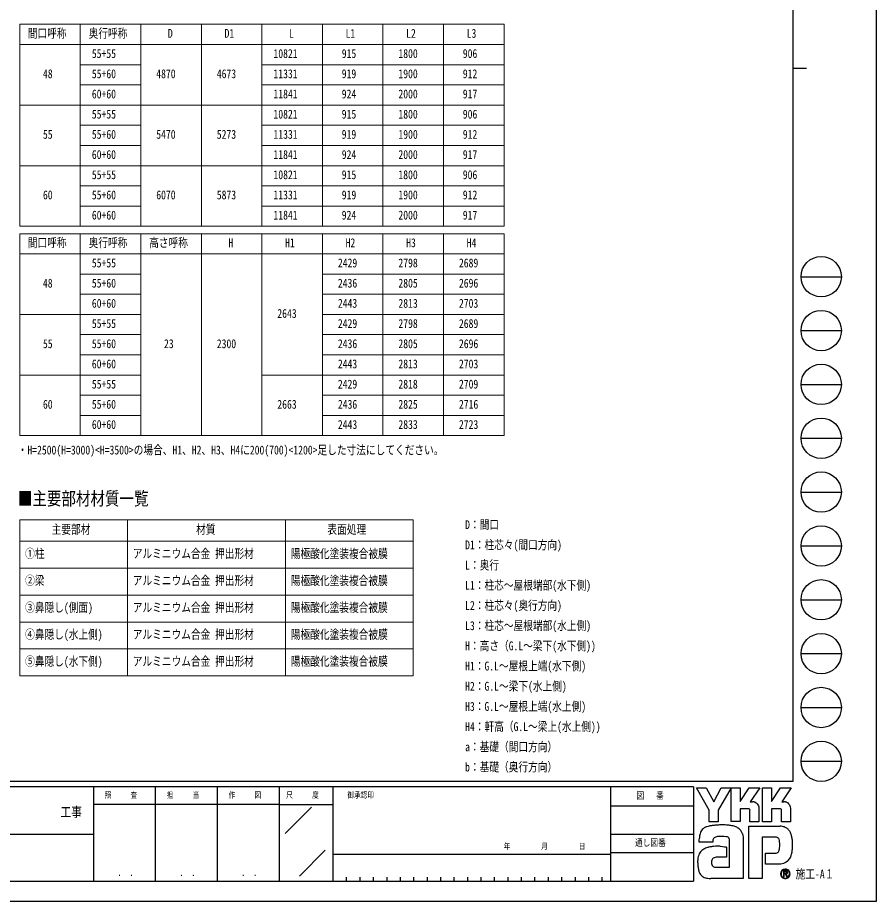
# Model space of a CAD drawing. Units: millimetres, scale not verified. Extents: x -16820 to 16820, y -11880 to 11880.
# Drawn here: x 4054 to 16820, y -11880 to 1249 of the extents above; entities that cross this region are included whole.
import ezdxf
from ezdxf.enums import TextEntityAlignment as Align

# ---------------------------------------------------------------- set-up
doc = ezdxf.new("R2010")
doc.units = ezdxf.units.MM
doc.header["$LTSCALE"] = 50
doc.layers.add('0-1_TABLE1', color=7, linetype='Continuous', lineweight=18)
doc.layers.add('0-2_USER1', color=3, linetype='Continuous')
doc.layers.add('0-8_YKK_ZWAK', color=7, linetype='Continuous')
doc.styles.add('ＭＳ ゴシック', font='')
doc.styles.get('ＭＳ ゴシック').set_extended_font_data('MS Gothic')

msp = doc.modelspace()

# ---------------------------------------------------------------- linework, layer by layer
at = {"layer": '0-1_TABLE1'}
for p, q in [((4085.08, 1150), (11285.08, 1150)), ((4085.08, 1150), (4085.08, -1850)), ((4985.08, 1150), (4985.08, -1850)), ((5885.08, 1150), (5885.08, -1850)), ((6785.08, 1150), (6785.08, -1850)), ((7685.08, 1150), (7685.08, -1850)), ((8585.08, 1150), (8585.08, -1850)), ((9485.08, 1150), (9485.08, -1850)), ((10385.08, 1150), (10385.08, -1850)), ((11285.08, 1150), (11285.08, -1850)), ((4085.08, 850), (11285.08, 850)), ((4985.08, 550), (5885.08, 550)), ((7685.08, 550), (11285.08, 550)), ((4985.08, 250), (5885.08, 250)), ((7685.08, 250), (11285.08, 250)), ((4085.08, -50), (11285.08, -50)), ((4985.08, -350), (5885.08, -350)), ((7685.08, -350), (11285.08, -350)), ((4985.08, -650), (5885.08, -650)), ((7685.08, -650), (11285.08, -650)), ((4085.08, -950), (11285.08, -950)), ((4985.08, -1250), (5885.08, -1250)), ((7685.08, -1250), (11285.08, -1250)), ((4985.08, -1550), (5885.08, -1550)), ((7685.08, -1550), (11285.08, -1550)), ((4085.08, -1850), (11285.08, -1850)), ((4085.08, -1960.82), (11285.08, -1960.82)), ((4085.08, -1960.82), (4085.08, -4960.82)), ((4985.08, -1960.82), (4985.08, -4960.82)), ((5885.08, -1960.82), (5885.08, -4960.82)), ((6785.08, -1960.82), (6785.08, -4960.82)), ((7685.08, -1960.82), (7685.08, -4960.82)), ((8585.08, -1960.82), (8585.08, -4960.82)), ((9485.08, -1960.82), (9485.08, -4960.82)), ((10385.08, -1960.82), (10385.08, -4960.82)), ((11285.08, -1960.82), (11285.08, -4960.82)), ((4085.08, -2260.82), (11285.08, -2260.82)), ((4985.08, -2560.82), (5885.08, -2560.82)), ((8585.08, -2560.82), (11285.08, -2560.82)), ((4985.08, -2860.82), (5885.08, -2860.82)), ((8585.08, -2860.82), (11285.08, -2860.82)), ((4085.08, -3160.82), (5885.08, -3160.82)), ((8585.08, -3160.82), (11285.08, -3160.82)), ((4985.08, -3460.82), (5885.08, -3460.82)), ((8585.08, -3460.82), (11285.08, -3460.82)), ((4985.08, -3760.82), (5885.08, -3760.82)), ((8585.08, -3760.82), (11285.08, -3760.82)), ((4085.08, -4060.82), (5885.08, -4060.82)), ((7685.08, -4060.82), (11285.08, -4060.82)), ((4985.08, -4360.82), (5885.08, -4360.82)), ((8585.08, -4360.82), (11285.08, -4360.82)), ((4985.08, -4660.82), (5885.08, -4660.82)), ((8585.08, -4660.82), (11285.08, -4660.82)), ((4085.08, -4960.82), (11285.08, -4960.82)), ((4085.08, -6210), (9935.08, -6210)), ((4085.08, -6210), (4085.08, -8530)), ((5685.08, -6210), (5685.08, -8530)), ((8035.08, -6210), (8035.08, -8530)), ((9935.08, -6210), (9935.08, -8530)), ((4085.08, -6530), (9935.08, -6530)), ((4085.08, -6930), (9935.08, -6930)), ((4085.08, -7330), (9935.08, -7330)), ((4085.08, -7730), (9935.08, -7730)), ((4085.08, -8130), (9935.08, -8130)), ((4085.08, -8530), (9935.08, -8530))]:
    msp.add_line(p, q, dxfattribs=at)
at = {"layer": '0-8_YKK_ZWAK'}
for p, q in [((15580.08, 11100), (15580.08, -10100)), ((15580.08, 500), (15780.08, 500)), ((15700.08, -2600), (16300.08, -2600)), ((15700.08, -3400), (16300.08, -3400)), ((15700.08, -4200), (16300.08, -4200)), ((15700.08, -5000), (16300.08, -5000)), ((15700.08, -5800), (16300.08, -5800)), ((15700.08, -6600), (16300.08, -6600)), ((15700.08, -7400), (16300.08, -7400)), ((15700.08, -8200), (16300.08, -8200)), ((15700.08, -9000), (16300.08, -9000)), ((15700.08, -9800), (16300.08, -9800)), ((15580.08, -10100), (-15619.92, -10100)), ((5180.08, -10180), (-19.92, -10180)), ((6100.08, -10180), (6100.08, -11580)), ((7020.08, -10180), (7020.08, -11580)), ((7940.08, -10180), (7940.08, -11580)), ((8740.08, -10180), (7940.08, -10180)), ((12870.08, -10180), (8740.08, -10180)), ((8740.08, -10180), (8740.08, -11580)), ((12870.08, -10180), (12870.08, -11580)), ((14100.08, -10180), (12870.08, -10180)), ((14100.08, -10180), (14100.08, -11580)), ((7940.08, -10440), (5180.08, -10440)), ((7940.08, -10440), (8740.08, -10440)), ((8028.42, -10873.16), (8420.15, -10481.43)), ((12870.08, -10460), (14100.08, -10460)), ((-19.92, -10880), (5180.08, -10880)), ((12870.08, -10880), (14100.08, -10880)), ((8242.69, -11503.95), (8627.57, -11119.07)), ((8740.08, -11180), (12870.08, -11180)), ((14100.08, -11160), (12870.08, -11160)), ((8940.08, -11520), (8940.08, -11580)), ((9140.08, -11520), (9140.08, -11580)), ((9340.08, -11520), (9340.08, -11580)), ((9540.08, -11520), (9540.08, -11580)), ((9740.08, -11520), (9740.08, -11580)), ((9940.08, -11520), (9940.08, -11580)), ((10140.08, -11520), (10140.08, -11580)), ((10340.08, -11520), (10340.08, -11580)), ((10540.08, -11520), (10540.08, -11580)), ((10740.08, -11520), (10740.08, -11580)), ((10940.08, -11520), (10940.08, -11580)), ((11140.08, -11520), (11140.08, -11580)), ((11340.08, -11520), (11340.08, -11580)), ((11540.08, -11520), (11540.08, -11580)), ((11740.08, -11520), (11740.08, -11580)), ((11940.08, -11520), (11940.08, -11580)), ((12140.08, -11520), (12140.08, -11580)), ((12340.08, -11520), (12340.08, -11580)), ((12540.08, -11520), (12540.08, -11580)), ((12740.08, -11520), (12740.08, -11580)), ((15466.69, -11535.92), (15466.69, -11535.92)), ((15516.66, -11422.88), (15516.66, -11422.88)), ((-19.92, -11580), (5180.08, -11580)), ((5180.08, -11580), (7940.08, -11580)), ((7940.08, -11580), (8740.08, -11580)), ((8740.08, -11580), (12870.08, -11580)), ((12870.08, -11580), (14100.08, -11580))]:
    msp.add_line(p, q, dxfattribs=at)
for points in [[(-16820, -11880), (16820, -11880), (16820, 11880), (-16820, 11880)], [(14144.08, -10192), (14291.32, -10192), (14401.89, -10400.4), (14512.16, -10192), (14659.51, -10192), (14470.69, -10527.96), (14470.69, -10696.54), (14336.39, -10696.54), (14336.39, -10523.43)]]:
    msp.add_lwpolyline(points, close=True, dxfattribs=at)
for points in [[(7940.08, -10180), (5180.08, -10180), (5180.08, -11580)], [(14922.19, -10506.44), (14795.08, -10506.44), (14795.08, -10696.39), (14659.66, -10696.39), (14659.66, -10192), (14795.08, -10192), (14795.08, -10398.34), (14928.28, -10192), (15087.35, -10192), (14944.64, -10400.85), (14949.7, -10400.85), (14955.28, -10400.85), (14961.01, -10400.85), (14966.53, -10400.85), (14971.46, -10400.85), (14975.44, -10400.85), (14978.1, -10400.85), (14979.07, -10400.85)], [(15390.05, -10506.44), (15263.08, -10506.44), (15263.08, -10696.54), (15127.58, -10696.54), (15127.58, -10192), (15263.08, -10192), (15263.08, -10398.34), (15396.13, -10192), (15555.21, -10192), (15412.49, -10400.85), (15417.6, -10400.85), (15423.21, -10400.85), (15428.95, -10400.85), (15434.45, -10400.85), (15439.37, -10400.85), (15443.32, -10400.85), (15445.97, -10400.85), (15446.93, -10400.85)], [(15018.02, -10408.85), (15034.2, -10418.09), (15047.89, -10430.13), (15058.9, -10444.47), (15067.02, -10460.6), (15072.04, -10477.99), (15073.77, -10496.14), (15073.77, -10696.87), (14941.64, -10696.87), (14941.64, -10525.64)], [(15485.93, -10408.85), (15502.15, -10418.09), (15515.9, -10430.13), (15526.96, -10444.47), (15535.13, -10460.6), (15540.19, -10477.99), (15541.92, -10496.14), (15541.92, -10696.54), (15409.5, -10696.54), (15409.5, -10525.64)], [(15315.48, -10926.03), (15124.78, -10926.03), (15124.78, -11540), (14924.92, -11540), (14924.92, -10763.17), (15389.41, -10763.17)], [(14830.83, -10876.66), (14836.51, -10899.61), (14839.72, -10924.17), (14840.74, -10950.34), (14840.74, -11540), (14358.21, -11540)], [(15514.85, -10818.05), (15527.89, -10834.5), (15537.65, -10850.44), (15544.46, -10864.86)], [(14419.18, -10929.25), (14409.89, -10934.48), (14402.64, -10940.87), (14397.15, -10948.33), (14393.17, -10956.78), (14390.42, -10966.12), (14388.64, -10976.28), (14387.56, -10987.16), (14386.92, -10998.67), (14186.98, -10999.16), (14187.56, -10971.81), (14188.67, -10941.09)], [(14495.79, -11062.11), (14533.63, -11064.61), (14563.38, -11067.94), (14582.84, -11071.07), (14589.82, -11072.93), (14589.82, -11225.89), (14567.69, -11223.56), (14543.42, -11222.24), (14518.59, -11221.73), (14494.75, -11221.81), (14473.47, -11222.25), (14456.33, -11222.84), (14444.9, -11223.35), (14440.74, -11223.57), (14423.45, -11226.73), (14408.54, -11231.68), (14396.01, -11238.45), (14385.87, -11247.08), (14378.11, -11257.59), (14372.73, -11270.02), (14369.74, -11284.4), (14369.14, -11300.76), (14371.05, -11318.75), (14374.87, -11333.63), (14380.37, -11345.67), (14387.31, -11355.16), (14395.44, -11362.38), (14404.54, -11367.62), (14414.35, -11371.16), (14424.64, -11373.29), (14637.05, -11373.29), (14637.05, -10980.3), (14637.11, -10972.5), (14636.7, -10964.89), (14635.71, -10957.55), (14634, -10950.58), (14631.45, -10944.1), (14627.94, -10938.19), (14623.35, -10932.95), (14617.55, -10928.5)], [(14617.55, -10928.5), (14605.09, -10923.61), (14585.18, -10919.46), (14559.76, -10916.41), (14530.83, -10914.78), (14500.33, -10914.91), (14470.25, -10917.14)], [(15383.31, -11043.99), (15383.06, -11018.53), (15381.84, -10995.59), (15378.97, -10975.45), (15373.75, -10958.37)], [(15498.25, -11283.89), (15479.8, -11298.23), (15460.58, -11309.5), (15440.73, -11317.92), (15420.4, -11323.68), (15399.74, -11326.98), (15378.88, -11328.04), (15173.44, -11328.04), (15173.44, -11166.65), (15289.29, -11166.65), (15310.65, -11166.35), (15329.43, -11164.54), (15345.54, -11159.81)], [(15498.42, -11450.39), (15498.33, -11448.04), (15498.03, -11445.79), (15497.55, -11443.62), (15496.87, -11441.55), (15496.01, -11439.59), (15494.96, -11437.75), (15493.73, -11436.03), (15492.32, -11434.45), (15490.47, -11432.81), (15488.41, -11431.38), (15486.16, -11430.17), (15483.73, -11429.17), (15481.11, -11428.39), (15478.33, -11427.83), (15475.4, -11427.49), (15472.31, -11427.37), (15441.99, -11427.37), (15441.99, -11516.56), (15451.16, -11516.56), (15451.16, -11436.47), (15472.31, -11436.47), (15474.49, -11436.54), (15476.55, -11436.75), (15478.47, -11437.11), (15480.25, -11437.6), (15481.89, -11438.22), (15483.37, -11438.98), (15484.7, -11439.87), (15485.86, -11440.89)], [(15489.44, -11450.39), (15488.88, -11454.67), (15487.35, -11458.05), (15485.05, -11460.63), (15482.18, -11462.5), (15478.97, -11463.78), (15475.62, -11464.56), (15472.33, -11464.96), (15469.31, -11465.06), (15461.38, -11465.06), (15465.38, -11471.88), (15491.57, -11516.86), (15502.06, -11516.86), (15476.8, -11473.56), (15479.17, -11473.09), (15481.42, -11472.5), (15483.56, -11471.78), (15485.58, -11470.93), (15487.47, -11469.96), (15489.23, -11468.86), (15490.85, -11467.64), (15492.32, -11466.3)]]:
    msp.add_lwpolyline(points, dxfattribs=at)
for centre in [(16000.08, -2600), (16000.08, -3400), (16000.08, -4200), (16000.08, -5000), (16000.08, -5800), (16000.08, -6600), (16000.08, -7400), (16000.08, -8200), (16000.08, -9000), (16000.08, -9800)]:
    msp.add_circle(centre, 300, dxfattribs=at)
for centre, radius, start, end in [((14979.26, -10500.76), 99.91, 78.26798, 90.11215), ((14980.7, -10493.48), 92.5, 66.19963, 78.22058), ((15447.12, -10500.93), 100.09, 78.27851, 90.10826), ((15448.5, -10493.92), 92.94, 66.2483, 78.23226), ((14922.9, -10525.17), 18.75, 358.57817, 92.1683), ((15390.84, -10525.08), 18.66, 358.29941, 92.43455), ((14389.17, -11050.77), 293, 100.93159, 107.35499), ((14488.21, -11531.27), 783.59, 97.86054, 101.37938), ((14534.71, -11854.32), 1109.97, 94.90201, 97.9576), ((14537.88, -11880.18), 1136.01, 91.6169, 94.94971), ((14533.48, -11696.24), 952.01, 87.51794, 91.66439), ((14545.84, -11431.1), 686.59, 81.92631, 87.59083), ((14582.35, -11180.92), 433.76, 73.67137, 82.05943), ((14636.5, -10999.67), 244.6, 60.60528, 73.9085), ((15381.82, -10976.85), 213.82, 78.73198, 87.96551), ((14428.16, -10943.47), 238.72, 163.48385, 171.57982), ((14366.42, -10925.15), 174.32, 152.2125, 163.4865), ((14339.75, -10911.36), 144.29, 138.03852, 152.12015), ((14339.73, -10912.03), 144.73, 122.60463, 137.83438), ((14358.86, -10942.98), 181.11, 108.37421, 122.42809), ((14658.67, -10955.46), 195.21, 52.17347, 59.90542), ((14678.5, -10929.79), 162.78, 43.55042, 52.14561), ((14689.43, -10919.23), 147.59, 34.48659, 43.50182), ((14689.5, -10919.01), 147.4, 25.58915, 34.43128), ((14676.39, -10925.15), 161.88, 17.43089, 25.54591), ((15388.09, -10944.79), 181.15, 69.03034, 78.69541), ((15393.93, -10929.2), 164.51, 59.39484, 68.9885), ((15396.64, -10924.46), 159.04, 50.3012, 59.3616), ((15395.65, -10925.57), 160.53, 42.05209, 50.28551), ((15316.37, -10971.25), 251.69, 14.76267, 25.00486), ((14551.22, -10961.83), 363.14, 171.55622, 176.72493), ((14471.96, -11054.52), 135.93, 102.4979, 112.84632), ((14498.26, -11167.97), 252.4, 96.37207, 102.75341), ((15316.57, -11024.04), 98.02, 77.94572, 90.63794), ((15325.08, -10984.07), 57.15, 60.20991, 77.92418), ((15330.61, -10973.68), 45.39, 39.8078, 59.75378), ((15322.85, -10979.62), 55.15, 22.65544, 39.38165), ((15162.01, -11013.32), 411.68, 7.9139, 14.95041), ((15007.83, -11035.74), 567.48, 2.54376, 8.01251), ((14919.45, -11040.38), 655.97, 357.76419, 2.60674), ((14339.71, -11250.68), 170.2, 142.04688, 153.80771), ((14333.9, -11246.51), 163.05, 130.60221, 141.94427), ((14343.5, -11258.05), 178.07, 120.60724, 130.53081), ((14362.46, -11290.29), 215.47, 112.58838, 120.58162), ((14387.97, -11351.6), 281.87, 106.61303, 112.59024), ((14428.1, -11486.45), 422.57, 99.87193, 106.59825), ((14450.58, -11613.09), 551.18, 94.78469, 99.91711), ((14461.52, -11739.08), 677.65, 90.80099, 94.81812), ((14463.18, -11832.9), 771.48, 87.57779, 90.82714), ((15326.88, -11117.71), 46.05, 293.91672, 314.09376), ((15320.6, -11112.17), 54.4, 314.78099, 333.92928), ((15280.2, -11092.55), 99.31, 334.00676, 347.34989), ((15169.99, -11067.03), 212.44, 347.14308, 355.40008), ((14928.81, -11046.31), 454.5, 355.2339, 0.29193), ((15076.6, -11059.17), 497.67, 347.15166, 352.97565), ((14944.68, -11042.01), 630.7, 352.8937, 357.82206), ((14552.53, -11293.95), 389.16, 174.55588, 182.47272), ((14435.93, -11282.78), 272.02, 164.97537, 174.56739), ((14369.83, -11265.16), 203.61, 153.89178, 164.94341), ((15364.91, -11133.55), 200.95, 311.57033, 318.66243), ((15341.65, -11113.15), 231.89, 318.67367, 325.29112), ((15401.44, -11157.7), 157.39, 326.23251, 339.61931), ((15253.62, -11100.47), 315.9, 339.22498, 347.31457), ((14769.99, -11290.53), 606.59, 181.90948, 187.89042), ((14514.77, -11326.42), 348.86, 187.80471, 196.36971), ((15466.81, -11472.76), 70.56, 90.09157, 179.92363), ((15466.55, -11472.18), 62.62, 89.86602, 135.149), ((15466.82, -11472.65), 63.1, 45.03108, 90.11509), ((15466.8, -11472.62), 70.43, 44.93442, 90.08536), ((14380.02, -11366.23), 208.35, 196.3102, 208.20993), ((14321.34, -11397.46), 141.88, 208.29777, 223.35561), ((14308.1, -11409.1), 124.27, 223.64205, 239.63663), ((14319.09, -11389.12), 147.06, 239.8785, 253.65355), ((14339.2, -11320.03), 219.02, 253.69102, 263.74909), ((14356.23, -11168.39), 371.62, 263.68487, 270.30455), ((15466.38, -11472.84), 70.14, 179.86065, 225.14399), ((15466.36, -11472.53), 62.75, 134.8007, 180.12175), ((15466.11, -11472.93), 62.49, 179.75513, 225.29722), ((15466.71, -11472.84), 70.37, 224.94536, 269.98445), ((15466.57, -11473.5), 62.42, 224.62822, 270.10973), ((15466.59, -11472.56), 63.35, 270.09072, 359.90926), ((15466.71, -11472.5), 70.72, 269.98802, 314.93777), ((15476.03, -11450.01), 13.41, 358.3894, 42.86139), ((15476.3, -11451.03), 22.14, 316.37674, 1.6565), ((15466.86, -11472.67), 63.09, 0.00643, 45.07115), ((15467.36, -11472.41), 69.88, 359.78949, 45.13288), ((15467.19, -11472.95), 70.06, 314.92572, 0.23508)]:
    msp.add_arc(centre, radius, start, end, dxfattribs=at)

# ---------------------------------------------------------------- texts
at = {"layer": '0-1_TABLE1', "style": 'ＭＳ ゴシック', "width": 0.8}
for s, p in [('間口呼称', (4203.88, 910)), ('奥行呼称', (5108.68, 910)), ('D', (6287.08, 910)), ('D1', (7129.48, 910)), ('L', (8087.08, 910)), ('L1', (8929.48, 910)), ('L2', (9829.48, 910)), ('L3', (10729.48, 910)), ('55+55', (5156.68, 610)), ('10821', (7856.68, 610)), ('915', (8871.88, 610)), ('1800', (9714.28, 610)), ('906', (10671.88, 610)), ('48', (4429.48, 310)), ('55+60', (5156.68, 310)), ('4870', (6114.28, 310)), ('4673', (7014.28, 310)), ('11331', (7856.68, 310)), ('919', (8871.88, 310)), ('1900', (9714.28, 310)), ('912', (10671.88, 310)), ('60+60', (5156.68, 10)), ('11841', (7856.68, 10)), ('924', (8871.88, 10)), ('2000', (9714.28, 10)), ('917', (10671.88, 10)), ('55+55', (5156.68, -290)), ('10821', (7856.68, -290)), ('915', (8871.88, -290)), ('1800', (9714.28, -290)), ('906', (10671.88, -290)), ('55', (4429.48, -590)), ('55+60', (5156.68, -590)), ('5470', (6114.28, -590)), ('5273', (7014.28, -590)), ('11331', (7856.68, -590)), ('919', (8871.88, -590)), ('1900', (9714.28, -590)), ('912', (10671.88, -590)), ('60+60', (5156.68, -890)), ('11841', (7856.68, -890)), ('924', (8871.88, -890)), ('2000', (9714.28, -890)), ('917', (10671.88, -890)), ('55+55', (5156.68, -1190)), ('10821', (7856.68, -1190)), ('915', (8871.88, -1190)), ('1800', (9714.28, -1190)), ('906', (10671.88, -1190)), ('60', (4429.48, -1490)), ('55+60', (5156.68, -1490)), ('6070', (6114.28, -1490)), ('5873', (7014.28, -1490)), ('11331', (7856.68, -1490)), ('919', (8871.88, -1490)), ('1900', (9714.28, -1490)), ('912', (10671.88, -1490)), ('60+60', (5156.68, -1790)), ('11841', (7856.68, -1790)), ('924', (8871.88, -1790)), ('2000', (9714.28, -1790)), ('917', (10671.88, -1790)), ('間口呼称', (4203.88, -2200.82)), ('奥行呼称', (5108.68, -2200.82)), ('高さ呼称', (6008.68, -2200.82)), ('H', (7187.08, -2200.82)), ('H1', (8029.48, -2200.82)), ('H2', (8929.48, -2200.82)), ('H3', (9829.48, -2200.82)), ('H4', (10729.48, -2200.82)), ('55+55', (5156.68, -2500.82)), ('2429', (8814.28, -2500.82)), ('2798', (9714.28, -2500.82)), ('2689', (10614.28, -2500.82)), ('48', (4429.48, -2800.82)), ('55+60', (5156.68, -2800.82)), ('2436', (8814.28, -2800.82)), ('2805', (9714.28, -2800.82)), ('2696', (10614.28, -2800.82)), ('60+60', (5156.68, -3100.82)), ('2443', (8814.28, -3100.82)), ('2813', (9714.28, -3100.82)), ('2703', (10614.28, -3100.82)), ('2643', (7914.28, -3250.82)), ('55+55', (5156.68, -3400.82)), ('2429', (8814.28, -3400.82)), ('2798', (9714.28, -3400.82)), ('2689', (10614.28, -3400.82)), ('55', (4429.48, -3700.82)), ('55+60', (5156.68, -3700.82)), ('23', (6229.48, -3700.82)), ('2300', (7014.28, -3700.82)), ('2436', (8814.28, -3700.82)), ('2805', (9714.28, -3700.82)), ('2696', (10614.28, -3700.82)), ('60+60', (5156.68, -4000.82)), ('2443', (8814.28, -4000.82)), ('2813', (9714.28, -4000.82)), ('2703', (10614.28, -4000.82)), ('55+55', (5156.68, -4300.82)), ('2429', (8814.28, -4300.82)), ('2818', (9714.28, -4300.82)), ('2709', (10614.28, -4300.82)), ('60', (4429.48, -4600.82)), ('55+60', (5156.68, -4600.82)), ('2663', (7914.28, -4600.82)), ('2436', (8814.28, -4600.82)), ('2825', (9714.28, -4600.82)), ('2716', (10614.28, -4600.82)), ('60+60', (5156.68, -4900.82)), ('2443', (8814.28, -4900.82)), ('2833', (9714.28, -4900.82)), ('2723', (10614.28, -4900.82)), ('主要部材', (4558.68, -6460)), ('材質', (6706.48, -6460)), ('表面処理', (8658.68, -6460)), ('①柱', (4165.08, -6820)), ('アルミニウム合金 押出形材', (5765.08, -6820)), ('陽極酸化塗装複合被膜', (8115.08, -6820)), ('②梁', (4165.08, -7220)), ('アルミニウム合金 押出形材', (5765.08, -7220)), ('陽極酸化塗装複合被膜', (8115.08, -7220)), ('③鼻隠し(側面)', (4165.08, -7620)), ('アルミニウム合金 押出形材', (5765.08, -7620)), ('陽極酸化塗装複合被膜', (8115.08, -7620)), ('④鼻隠し(水上側)', (4165.08, -8020)), ('アルミニウム合金 押出形材', (5765.08, -8020)), ('陽極酸化塗装複合被膜', (8115.08, -8020)), ('⑤鼻隠し(水下側)', (4165.08, -8420)), ('アルミニウム合金 押出形材', (5765.08, -8420)), ('陽極酸化塗装複合被膜', (8115.08, -8420))]:
    msp.add_text(s, height=132, dxfattribs=at).set_placement(p, align=Align.BOTTOM_LEFT)
at = {"layer": '0-2_USER1', "style": 'ＭＳ ゴシック', "width": 0.8}
for s, height, p in [('・H=2500(H=3000)<H=3500>の場合、H1、H2、H3、H4に200(700)<1200>足した寸法にしてください。', 132, (4054.08, -5280.31)), ('■主要部材材質一覧', 197.9, (4056.28, -6053.84)), ('D：間口', 132, (10706.05, -6390)), ('D1：柱芯々(間口方向)', 132, (10706.05, -6690)), ('L：奥行', 132, (10706.05, -6990)), ('L1：柱芯～屋根端部(水下側)', 132, (10706.05, -7290)), ('L2：柱芯々(奥行方向)', 132, (10706.05, -7590)), ('L3：柱芯～屋根端部(水上側)', 132, (10706.05, -7890)), ('H：高さ（G.L～梁下(水下側))', 132, (10706.05, -8190)), ('H1：G.L～屋根上端(水下側)', 132, (10706.05, -8490)), ('H2：G.L～梁下(水上側)', 132, (10706.05, -8790)), ('H3：G.L～屋根上端(水上側)', 132, (10706.05, -9090)), ('H4：軒高（G.L～梁上(水上側))', 132, (10706.05, -9390)), ('a：基礎（間口方向）', 132, (10706.05, -9690)), ('b：基礎（奥行方向）', 132, (10706.05, -9990))]:
    msp.add_text(s, height=height, dxfattribs=at).set_placement(p, align=Align.BOTTOM_LEFT)
at = {"layer": '0-8_YKK_ZWAK', "style": 'ＭＳ ゴシック', "width": 0.8}
for s, height, p in [('照     査', 87.98, (5345.68, -10370)), ('担     当', 87.98, (6268.88, -10370)), ('作     図', 87.98, (7188.88, -10370)), ('尺     度', 87.98, (8045.68, -10370)), ('御承認印', 87.98, (8956.55, -10370)), ('図\u3000 番', 102.6, (13253.61, -10390)), ('工事', 146.6, (4689.33, -10669.86)), ('年        月        日', 87.98, (11279.63, -11132.86)), ('通し図番', 102.6, (13231.21, -11090)), ('施工-A１', 132, (15620.08, -11580)), ('． ．', 103.7, (5540, -11537.41)), ('． ．', 103.7, (6460, -11537.41)), ('． ．', 103.7, (7380, -11537.41))]:
    msp.add_text(s, height=height, dxfattribs=at).set_placement(p, align=Align.BOTTOM_LEFT)

doc.saveas('drawing.dxf')
